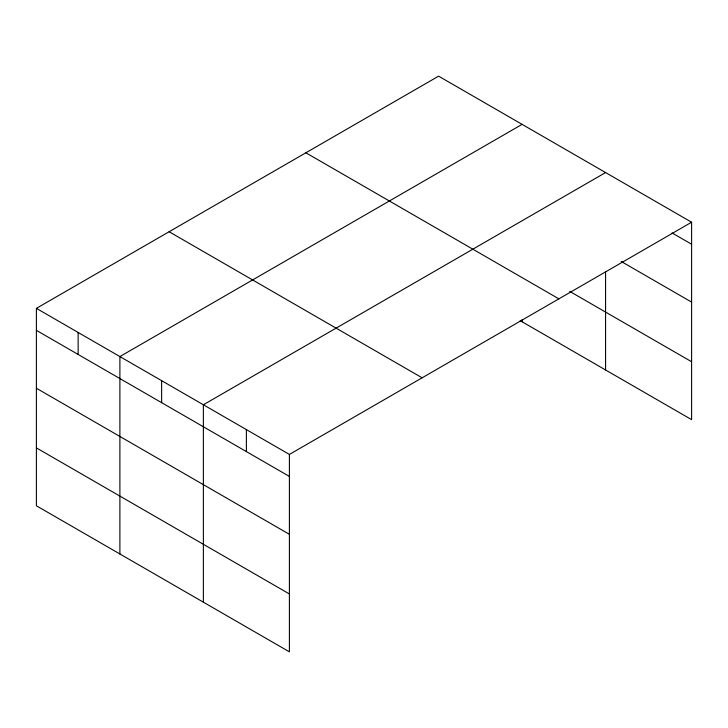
<?xml version="1.0" encoding="UTF-8"?>
<svg xmlns="http://www.w3.org/2000/svg" width="728" height="728" viewBox="0 0 728 728"><rect width="100%" height="100%" fill="white"/><g stroke="black" fill="none" stroke-linecap="round" stroke-linejoin="round"><path stroke-width="1.09" d="M691.6 222.222L438.602 76.158L36.4 308.363L36.4 505.778L289.398 651.842L289.398 454.436L691.6 222.222L691.6 419.637L520.147 320.648M522.094 124.361L119.892 356.565L119.892 553.981M605.578 172.563L203.376 404.768L203.376 602.183M672.053 232.933L691.6 244.217M621.221 261.47L691.6 302.102M569.66 291.346L691.6 361.743M305.878 152.789L558.876 298.853M169.124 231.741L422.122 377.805M36.4 308.363L289.398 454.436M36.4 330.357L289.398 476.43M36.4 388.251L289.398 534.316M36.4 447.893L289.398 593.957M605.578 271.571L605.578 369.97M522.094 319.501L522.094 321.767M246.383 429.602L246.383 451.597M161.634 380.671L161.634 402.666M78.142 332.469L78.142 354.463"/></g></svg>
